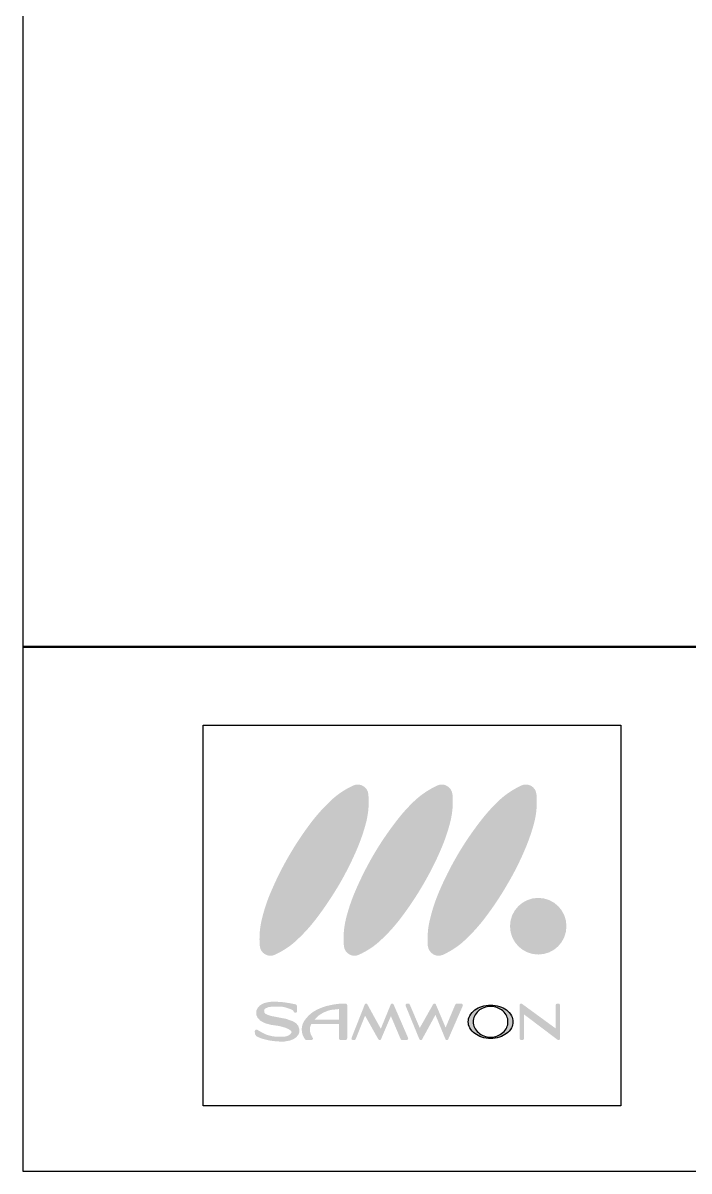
# Model space of a CAD drawing. Extents: x 295 to 2531, y 240 to 845.
# Drawn here: x 1201.55 to 1223.63, y 545.4 to 583.43 of the extents above; entities that cross this region are included whole.
import ezdxf

# ---------------------------------------------------------------- set-up
doc = ezdxf.new("R2010")
doc.units = 0
doc.header["$LTSCALE"] = 0.1
doc.layers.get('0').update_dxf_attribs({"linetype": 'CONTINUOUS'})
doc.layers.add('_______1', color=160, linetype='CONTINUOUS')
doc.layers.add('SHEET', color=7, linetype='CONTINUOUS')

msp = doc.modelspace()

# ---------------------------------------------------------------- hatches: boundary and pattern name
at = {"layer": '_______1'}
h = msp.add_hatch(color=7, dxfattribs=at)
edge = h.paths.add_edge_path()
edge.add_spline(control_points=[(1209.405, 552.856), (1209.377, 553.154), (1209.401, 553.452), (1209.47, 553.741), (1209.548, 554.059), (1209.647, 554.368), (1209.781, 554.669), (1209.955, 555.078), (1210.153, 555.476), (1210.379, 555.859), (1210.599, 556.24), (1210.844, 556.605), (1211.111, 556.957), (1211.312, 557.218), (1211.532, 557.462), (1211.771, 557.686), (1211.987, 557.887), (1212.235, 558.051), (1212.507, 558.177), (1212.611, 558.224), (1212.73, 558.217), (1212.828, 558.158), (1212.928, 558.1), (1212.994, 557.999), (1213.002, 557.887), (1213.031, 557.587), (1213.008, 557.294), (1212.94, 556.998), (1212.861, 556.687), (1212.757, 556.375), (1212.628, 556.074), (1212.454, 555.664), (1212.253, 555.269), (1212.032, 554.889), (1211.804, 554.507), (1211.561, 554.14), (1211.292, 553.786), (1211.096, 553.526), (1210.877, 553.283), (1210.637, 553.061), (1210.421, 552.852), (1210.172, 552.694), (1209.899, 552.567), (1209.796, 552.517), (1209.677, 552.525), (1209.576, 552.585), (1209.479, 552.643), (1209.413, 552.743), (1209.405, 552.856)], knot_values=[0, 0, 0, 0, 1, 1, 1, 2, 2, 2, 3, 3, 3, 4, 4, 4, 5, 5, 5, 6, 6, 6, 7, 7, 7, 8, 8, 8, 9, 9, 9, 10, 10, 10, 11, 11, 11, 12, 12, 12, 13, 13, 13, 14, 14, 14, 15, 15, 15, 16, 16, 16, 16], degree=3, periodic=0)
edge = h.paths.add_edge_path()
edge.add_spline(control_points=[(1214.974, 552.856), (1214.952, 553.154), (1214.972, 553.452), (1215.045, 553.741), (1215.121, 554.059), (1215.221, 554.368), (1215.352, 554.669), (1215.526, 555.078), (1215.728, 555.476), (1215.95, 555.859), (1216.172, 556.24), (1216.42, 556.605), (1216.69, 556.957), (1216.886, 557.218), (1217.105, 557.462), (1217.341, 557.686), (1217.561, 557.887), (1217.809, 558.051), (1218.082, 558.177), (1218.186, 558.224), (1218.307, 558.217), (1218.405, 558.158), (1218.503, 558.1), (1218.563, 557.999), (1218.575, 557.887), (1218.603, 557.587), (1218.583, 557.294), (1218.514, 556.998), (1218.435, 556.687), (1218.328, 556.375), (1218.201, 556.074), (1218.028, 555.664), (1217.829, 555.269), (1217.603, 554.889), (1217.383, 554.507), (1217.136, 554.14), (1216.867, 553.786), (1216.669, 553.526), (1216.45, 553.283), (1216.212, 553.061), (1215.997, 552.852), (1215.745, 552.694), (1215.475, 552.567), (1215.367, 552.517), (1215.249, 552.525), (1215.152, 552.585), (1215.054, 552.643), (1214.992, 552.743), (1214.974, 552.856)], knot_values=[0, 0, 0, 0, 1, 1, 1, 2, 2, 2, 3, 3, 3, 4, 4, 4, 5, 5, 5, 6, 6, 6, 7, 7, 7, 8, 8, 8, 9, 9, 9, 10, 10, 10, 11, 11, 11, 12, 12, 12, 13, 13, 13, 14, 14, 14, 15, 15, 15, 16, 16, 16, 16], degree=3, periodic=0)
edge = h.paths.add_edge_path()
edge.add_spline(control_points=[(1212.192, 552.856), (1212.165, 553.154), (1212.186, 553.452), (1212.256, 553.741), (1212.333, 554.059), (1212.438, 554.368), (1212.566, 554.669), (1212.742, 555.078), (1212.94, 555.476), (1213.163, 555.859), (1213.386, 556.24), (1213.631, 556.605), (1213.902, 556.957), (1214.097, 557.218), (1214.315, 557.462), (1214.553, 557.686), (1214.774, 557.887), (1215.023, 558.051), (1215.293, 558.177), (1215.398, 558.224), (1215.52, 558.217), (1215.614, 558.158), (1215.713, 558.1), (1215.778, 557.999), (1215.791, 557.887), (1215.819, 557.587), (1215.795, 557.294), (1215.726, 556.998), (1215.648, 556.687), (1215.545, 556.375), (1215.414, 556.074), (1215.242, 555.664), (1215.038, 555.269), (1214.816, 554.889), (1214.595, 554.507), (1214.347, 554.14), (1214.08, 553.786), (1213.881, 553.526), (1213.665, 553.283), (1213.424, 553.061), (1213.209, 552.852), (1212.961, 552.694), (1212.687, 552.567), (1212.583, 552.517), (1212.464, 552.525), (1212.365, 552.585), (1212.265, 552.643), (1212.201, 552.743), (1212.192, 552.856)], knot_values=[0, 0, 0, 0, 1, 1, 1, 2, 2, 2, 3, 3, 3, 4, 4, 4, 5, 5, 5, 6, 6, 6, 7, 7, 7, 8, 8, 8, 9, 9, 9, 10, 10, 10, 11, 11, 11, 12, 12, 12, 13, 13, 13, 14, 14, 14, 15, 15, 15, 16, 16, 16, 16], degree=3, periodic=0)
edge = h.paths.add_edge_path()
edge.add_spline(control_points=[(1218.634, 552.576), (1218.119, 552.576), (1217.698, 552.995), (1217.698, 553.517), (1217.698, 554.029), (1218.119, 554.452), (1218.634, 554.452), (1219.155, 554.452), (1219.569, 554.029), (1219.569, 553.517), (1219.569, 552.995), (1219.155, 552.576), (1218.634, 552.576)], knot_values=[0, 0, 0, 0, 1, 1, 1, 2, 2, 2, 3, 3, 3, 4, 4, 4, 4], degree=3, periodic=0)
h = msp.add_hatch(color=7, dxfattribs=at)
edge = h.paths.add_edge_path(flags=16)
edge.add_spline(control_points=[(1213.792, 550.953), (1213.768, 550.953), (1213.75, 550.938), (1213.743, 550.918), (1213.743, 550.918), (1213.481, 550.276), (1213.416, 550.119), (1213.328, 550.267), (1212.971, 550.923), (1212.971, 550.923), (1212.963, 550.941), (1212.943, 550.953), (1212.923, 550.953), (1212.902, 550.953), (1212.885, 550.936), (1212.882, 550.918), (1212.882, 550.918), (1212.446, 549.815), (1212.446, 549.815), (1212.44, 549.799), (1212.442, 549.782), (1212.45, 549.763), (1212.461, 549.751), (1212.476, 549.742), (1212.492, 549.742), (1212.492, 549.742), (1212.535, 549.742), (1212.535, 549.742), (1212.557, 549.742), (1212.576, 549.752), (1212.583, 549.776), (1212.583, 549.776), (1212.83, 550.393), (1212.894, 550.55), (1212.978, 550.4), (1213.333, 549.769), (1213.333, 549.769), (1213.342, 549.751), (1213.364, 549.74), (1213.381, 549.742), (1213.402, 549.742), (1213.417, 549.752), (1213.424, 549.776), (1213.424, 549.776), (1213.676, 550.368), (1213.75, 550.534), (1213.822, 550.368), (1214.072, 549.776), (1214.072, 549.776), (1214.08, 549.752), (1214.098, 549.742), (1214.121, 549.742), (1214.121, 549.742), (1214.272, 549.742), (1214.272, 549.742), (1214.29, 549.742), (1214.303, 549.751), (1214.315, 549.766), (1214.324, 549.782), (1214.328, 549.801), (1214.32, 549.815), (1214.32, 549.815), (1213.838, 550.923), (1213.838, 550.923), (1213.83, 550.938), (1213.814, 550.953), (1213.792, 550.953)], knot_values=[0, 0, 0, 0, 1, 1, 1, 2, 2, 2, 3, 3, 3, 4, 4, 4, 5, 5, 5, 6, 6, 6, 7, 7, 7, 8, 8, 8, 9, 9, 9, 10, 10, 10, 11, 11, 11, 12, 12, 12, 13, 13, 13, 14, 14, 14, 15, 15, 15, 16, 16, 16, 17, 17, 17, 18, 18, 18, 19, 19, 19, 20, 20, 20, 21, 21, 21, 22, 22, 22, 22], degree=3, periodic=0)
edge = h.paths.add_edge_path()
edge.add_spline(control_points=[(1212.027, 550.421), (1212.027, 550.421), (1211.225, 550.421), (1211.225, 550.421), (1211.282, 550.483), (1211.335, 550.55), (1211.401, 550.586), (1211.511, 550.659), (1211.637, 550.711), (1211.763, 550.742), (1211.763, 550.742), (1211.939, 550.759), (1212.027, 550.77), (1212.027, 550.77), (1212.027, 550.421), (1212.027, 550.421)], knot_values=[0, 0, 0, 0, 1, 1, 1, 2, 2, 2, 3, 3, 3, 4, 4, 4, 5, 5, 5, 5], degree=3, periodic=0)
edge = h.paths.add_edge_path(flags=16)
edge.add_spline(control_points=[(1211.67, 550.882), (1211.52, 550.85), (1211.372, 550.789), (1211.23, 550.711), (1211.101, 550.637), (1210.984, 550.528), (1210.891, 550.395), (1210.829, 550.314), (1210.794, 550.209), (1210.794, 550.094), (1210.794, 549.984), (1210.827, 549.874), (1210.891, 549.79), (1210.891, 549.79), (1210.907, 549.763), (1210.907, 549.763), (1210.918, 549.751), (1210.934, 549.742), (1210.949, 549.742), (1210.949, 549.742), (1211.117, 549.742), (1211.117, 549.742), (1211.138, 549.742), (1211.149, 549.752), (1211.16, 549.776), (1211.163, 549.782), (1211.165, 549.79), (1211.165, 549.79), (1211.165, 549.809), (1211.16, 549.825), (1211.151, 549.827), (1211.151, 549.827), (1211.138, 549.855), (1211.138, 549.855), (1211.087, 549.925), (1211.064, 550.006), (1211.064, 550.094), (1211.064, 550.159), (1211.084, 550.22), (1211.11, 550.273), (1211.11, 550.273), (1212.027, 550.273), (1212.027, 550.273), (1212.027, 550.036), (1212.027, 549.797), (1212.027, 549.797), (1212.027, 549.766), (1212.054, 549.742), (1212.08, 549.742), (1212.08, 549.742), (1212.246, 549.742), (1212.246, 549.742), (1212.275, 549.742), (1212.301, 549.766), (1212.301, 549.797), (1212.301, 549.797), (1212.301, 550.899), (1212.301, 550.899), (1212.301, 550.93), (1212.275, 550.953), (1212.246, 550.953), (1212.05, 550.953), (1211.856, 550.93), (1211.67, 550.882)], knot_values=[0, 0, 0, 0, 1, 1, 1, 2, 2, 2, 3, 3, 3, 4, 4, 4, 5, 5, 5, 6, 6, 6, 7, 7, 7, 8, 8, 8, 9, 9, 9, 10, 10, 10, 11, 11, 11, 12, 12, 12, 13, 13, 13, 14, 14, 14, 15, 15, 15, 16, 16, 16, 17, 17, 17, 18, 18, 18, 19, 19, 19, 20, 20, 20, 21, 21, 21, 21], degree=3, periodic=0)
edge = h.paths.add_edge_path(flags=16)
edge.add_spline(control_points=[(1216.128, 550.927), (1216.117, 550.941), (1216.102, 550.953), (1216.083, 550.953), (1216.083, 550.953), (1215.933, 550.953), (1215.933, 550.953), (1215.914, 550.953), (1215.895, 550.938), (1215.884, 550.918), (1215.884, 550.918), (1215.634, 550.329), (1215.564, 550.155), (1215.491, 550.329), (1215.242, 550.918), (1215.242, 550.918), (1215.231, 550.938), (1215.218, 550.953), (1215.195, 550.953), (1215.173, 550.953), (1215.155, 550.941), (1215.147, 550.923), (1215.147, 550.923), (1214.79, 550.29), (1214.706, 550.143), (1214.642, 550.297), (1214.376, 550.918), (1214.376, 550.918), (1214.369, 550.938), (1214.348, 550.953), (1214.33, 550.953), (1214.33, 550.953), (1214.288, 550.953), (1214.288, 550.953), (1214.272, 550.953), (1214.254, 550.941), (1214.245, 550.93), (1214.236, 550.914), (1214.233, 550.895), (1214.238, 550.879), (1214.238, 550.879), (1214.691, 549.776), (1214.691, 549.776), (1214.7, 549.752), (1214.718, 549.742), (1214.735, 549.742), (1214.757, 549.74), (1214.774, 549.751), (1214.785, 549.769), (1214.785, 549.769), (1215.145, 550.424), (1215.226, 550.58), (1215.292, 550.419), (1215.557, 549.776), (1215.557, 549.776), (1215.564, 549.752), (1215.583, 549.742), (1215.602, 549.742), (1215.627, 549.742), (1215.645, 549.752), (1215.652, 549.776), (1215.652, 549.776), (1216.133, 550.878), (1216.133, 550.878), (1216.138, 550.895), (1216.136, 550.912), (1216.128, 550.927)], knot_values=[0, 0, 0, 0, 1, 1, 1, 2, 2, 2, 3, 3, 3, 4, 4, 4, 5, 5, 5, 6, 6, 6, 7, 7, 7, 8, 8, 8, 9, 9, 9, 10, 10, 10, 11, 11, 11, 12, 12, 12, 13, 13, 13, 14, 14, 14, 15, 15, 15, 16, 16, 16, 17, 17, 17, 18, 18, 18, 19, 19, 19, 20, 20, 20, 21, 21, 21, 22, 22, 22, 22], degree=3, periodic=0)
edge = h.paths.add_edge_path(flags=16)
edge.add_spline(control_points=[(1210.61, 550.298), (1210.61, 550.298), (1210.491, 550.371), (1210.491, 550.371), (1210.491, 550.371), (1210.265, 550.447), (1210.265, 550.447), (1210.265, 550.447), (1209.977, 550.503), (1209.977, 550.503), (1209.977, 550.503), (1209.766, 550.543), (1209.766, 550.543), (1209.766, 550.543), (1209.663, 550.581), (1209.663, 550.581), (1209.663, 550.581), (1209.584, 550.619), (1209.584, 550.619), (1209.584, 550.619), (1209.553, 550.662), (1209.553, 550.662), (1209.553, 550.662), (1209.548, 550.709), (1209.548, 550.709), (1209.548, 550.709), (1209.553, 550.751), (1209.553, 550.751), (1209.553, 550.751), (1209.576, 550.784), (1209.576, 550.784), (1209.576, 550.784), (1209.609, 550.797), (1209.609, 550.797), (1209.609, 550.797), (1209.698, 550.835), (1209.698, 550.835), (1209.698, 550.835), (1209.796, 550.848), (1209.796, 550.848), (1209.796, 550.848), (1209.892, 550.85), (1209.892, 550.85), (1209.892, 550.85), (1210.046, 550.85), (1210.046, 550.85), (1210.046, 550.85), (1210.172, 550.843), (1210.172, 550.843), (1210.172, 550.843), (1210.26, 550.823), (1210.26, 550.823), (1210.26, 550.823), (1210.33, 550.797), (1210.33, 550.797), (1210.33, 550.797), (1210.401, 550.776), (1210.401, 550.776), (1210.401, 550.776), (1210.467, 550.748), (1210.467, 550.748), (1210.467, 550.748), (1210.498, 550.729), (1210.498, 550.729), (1210.498, 550.729), (1210.546, 550.662), (1210.546, 550.662), (1210.556, 550.652), (1210.57, 550.645), (1210.589, 550.645), (1210.589, 550.645), (1210.589, 550.645), (1210.589, 550.645), (1210.599, 550.645), (1210.61, 550.65), (1210.62, 550.656), (1210.632, 550.664), (1210.637, 550.68), (1210.637, 550.696), (1210.637, 550.696), (1210.637, 550.872), (1210.637, 550.872), (1210.636, 550.895), (1210.62, 550.916), (1210.596, 550.923), (1210.596, 550.923), (1210.417, 550.962), (1210.417, 550.962), (1210.417, 550.962), (1210.177, 550.997), (1210.177, 550.997), (1210.177, 550.997), (1209.915, 551.016), (1209.915, 551.016), (1209.915, 551.016), (1209.734, 551.008), (1209.734, 551.008), (1209.734, 551.008), (1209.563, 550.972), (1209.563, 550.972), (1209.563, 550.972), (1209.479, 550.936), (1209.479, 550.936), (1209.479, 550.936), (1209.394, 550.879), (1209.394, 550.879), (1209.394, 550.879), (1209.324, 550.794), (1209.324, 550.794), (1209.324, 550.794), (1209.294, 550.723), (1209.294, 550.723), (1209.294, 550.723), (1209.284, 550.645), (1209.284, 550.645), (1209.284, 550.645), (1209.291, 550.567), (1209.291, 550.567), (1209.291, 550.567), (1209.334, 550.476), (1209.334, 550.476), (1209.334, 550.476), (1209.424, 550.382), (1209.424, 550.382), (1209.424, 550.382), (1209.587, 550.298), (1209.587, 550.298), (1209.587, 550.298), (1209.768, 550.249), (1209.768, 550.249), (1209.768, 550.249), (1210.039, 550.209), (1210.039, 550.209), (1210.039, 550.209), (1210.231, 550.159), (1210.231, 550.159), (1210.231, 550.159), (1210.355, 550.107), (1210.355, 550.107), (1210.355, 550.107), (1210.441, 550.049), (1210.441, 550.049), (1210.441, 550.049), (1210.456, 549.995), (1210.456, 549.995), (1210.456, 549.995), (1210.406, 549.926), (1210.406, 549.926), (1210.406, 549.926), (1210.317, 549.878), (1210.317, 549.878), (1210.317, 549.878), (1210.238, 549.857), (1210.238, 549.857), (1210.238, 549.857), (1210.118, 549.85), (1210.118, 549.85), (1210.118, 549.85), (1210.01, 549.852), (1210.01, 549.852), (1210.01, 549.852), (1209.908, 549.857), (1209.908, 549.857), (1209.908, 549.857), (1209.814, 549.871), (1209.814, 549.871), (1209.814, 549.871), (1209.622, 549.92), (1209.622, 549.92), (1209.622, 549.92), (1209.479, 549.992), (1209.479, 549.992), (1209.479, 549.992), (1209.318, 550.083), (1209.318, 550.083), (1209.303, 550.091), (1209.284, 550.091), (1209.269, 550.083), (1209.251, 550.078), (1209.239, 550.059), (1209.239, 550.042), (1209.239, 550.042), (1209.237, 550.006), (1209.237, 550.006), (1209.237, 550.006), (1209.251, 549.929), (1209.251, 549.929), (1209.251, 549.929), (1209.291, 549.871), (1209.291, 549.871), (1209.291, 549.871), (1209.422, 549.809), (1209.422, 549.809), (1209.422, 549.809), (1209.55, 549.769), (1209.55, 549.769), (1209.55, 549.769), (1209.722, 549.73), (1209.722, 549.73), (1209.722, 549.73), (1209.931, 549.701), (1209.931, 549.701), (1209.931, 549.701), (1210.046, 549.695), (1210.046, 549.695), (1210.046, 549.695), (1210.227, 549.695), (1210.227, 549.695), (1210.227, 549.695), (1210.418, 549.731), (1210.418, 549.731), (1210.418, 549.731), (1210.525, 549.776), (1210.525, 549.776), (1210.525, 549.776), (1210.616, 549.84), (1210.616, 549.84), (1210.616, 549.84), (1210.682, 549.92), (1210.682, 549.92), (1210.682, 549.92), (1210.717, 550.006), (1210.717, 550.006), (1210.717, 550.006), (1210.718, 550.094), (1210.718, 550.094), (1210.718, 550.094), (1210.678, 550.214), (1210.678, 550.214), (1210.678, 550.214), (1210.61, 550.298), (1210.61, 550.298)], knot_values=[0, 0, 0, 0, 1, 1, 1, 2, 2, 2, 3, 3, 3, 4, 4, 4, 5, 5, 5, 6, 6, 6, 7, 7, 7, 8, 8, 8, 9, 9, 9, 10, 10, 10, 11, 11, 11, 12, 12, 12, 13, 13, 13, 14, 14, 14, 15, 15, 15, 16, 16, 16, 17, 17, 17, 18, 18, 18, 19, 19, 19, 20, 20, 20, 21, 21, 21, 22, 22, 22, 23, 23, 23, 24, 24, 24, 25, 25, 25, 26, 26, 26, 27, 27, 27, 28, 28, 28, 29, 29, 29, 30, 30, 30, 31, 31, 31, 32, 32, 32, 33, 33, 33, 34, 34, 34, 35, 35, 35, 36, 36, 36, 37, 37, 37, 38, 38, 38, 39, 39, 39, 40, 40, 40, 41, 41, 41, 42, 42, 42, 43, 43, 43, 44, 44, 44, 45, 45, 45, 46, 46, 46, 47, 47, 47, 48, 48, 48, 49, 49, 49, 50, 50, 50, 51, 51, 51, 52, 52, 52, 53, 53, 53, 54, 54, 54, 55, 55, 55, 56, 56, 56, 57, 57, 57, 58, 58, 58, 59, 59, 59, 60, 60, 60, 61, 61, 61, 62, 62, 62, 63, 63, 63, 64, 64, 64, 65, 65, 65, 66, 66, 66, 67, 67, 67, 68, 68, 68, 69, 69, 69, 70, 70, 70, 71, 71, 71, 72, 72, 72, 73, 73, 73, 74, 74, 74, 75, 75, 75, 76, 76, 76, 77, 77, 77, 77], degree=3, periodic=0)
h = msp.add_hatch(color=7, dxfattribs=at)
edge = h.paths.add_edge_path()
edge.add_spline(control_points=[(1217.59, 550.159), (1217.561, 550.094), (1217.516, 550.036), (1217.462, 549.992), (1217.407, 549.94), (1217.348, 549.908), (1217.281, 549.881), (1217.209, 549.855), (1217.133, 549.84), (1217.055, 549.84), (1216.979, 549.84), (1216.904, 549.855), (1216.83, 549.881), (1216.762, 549.908), (1216.702, 549.94), (1216.65, 549.992), (1216.595, 550.036), (1216.548, 550.094), (1216.52, 550.159), (1216.491, 550.22), (1216.478, 550.283), (1216.478, 550.345), (1216.478, 550.414), (1216.491, 550.476), (1216.52, 550.534), (1216.548, 550.6), (1216.595, 550.659), (1216.65, 550.709), (1216.702, 550.751), (1216.762, 550.788), (1216.83, 550.814), (1216.904, 550.843), (1216.979, 550.853), (1217.055, 550.853), (1217.133, 550.853), (1217.209, 550.843), (1217.281, 550.814), (1217.348, 550.788), (1217.407, 550.751), (1217.462, 550.709), (1217.516, 550.659), (1217.561, 550.6), (1217.59, 550.534), (1217.619, 550.476), (1217.631, 550.414), (1217.631, 550.345), (1217.631, 550.283), (1217.619, 550.22), (1217.59, 550.159)], knot_values=[0, 0, 0, 0, 1, 1, 1, 2, 2, 2, 3, 3, 3, 4, 4, 4, 5, 5, 5, 6, 6, 6, 7, 7, 7, 8, 8, 8, 9, 9, 9, 10, 10, 10, 11, 11, 11, 12, 12, 12, 13, 13, 13, 14, 14, 14, 15, 15, 15, 16, 16, 16, 16], degree=3, periodic=0)
edge = h.paths.add_edge_path(flags=16)
edge.add_spline(control_points=[(1217.746, 550.545), (1217.701, 550.619), (1217.646, 550.69), (1217.579, 550.74), (1217.51, 550.789), (1217.432, 550.833), (1217.35, 550.853), (1217.252, 550.882), (1217.155, 550.899), (1217.055, 550.899), (1216.957, 550.899), (1216.855, 550.882), (1216.76, 550.853), (1216.677, 550.833), (1216.6, 550.789), (1216.534, 550.74), (1216.462, 550.69), (1216.407, 550.619), (1216.366, 550.545), (1216.329, 550.487), (1216.314, 550.418), (1216.314, 550.345), (1216.314, 550.276), (1216.329, 550.209), (1216.366, 550.149), (1216.407, 550.071), (1216.462, 550.006), (1216.534, 549.957), (1216.6, 549.908), (1216.677, 549.866), (1216.76, 549.84), (1216.855, 549.812), (1216.957, 549.797), (1217.055, 549.797), (1217.155, 549.797), (1217.252, 549.812), (1217.35, 549.84), (1217.432, 549.866), (1217.51, 549.908), (1217.579, 549.957), (1217.646, 550.006), (1217.701, 550.071), (1217.746, 550.149), (1217.78, 550.209), (1217.797, 550.276), (1217.797, 550.345), (1217.797, 550.418), (1217.78, 550.487), (1217.746, 550.545)], knot_values=[0, 0, 0, 0, 1, 1, 1, 2, 2, 2, 3, 3, 3, 4, 4, 4, 5, 5, 5, 6, 6, 6, 7, 7, 7, 8, 8, 8, 9, 9, 9, 10, 10, 10, 11, 11, 11, 12, 12, 12, 13, 13, 13, 14, 14, 14, 15, 15, 15, 16, 16, 16, 16], degree=3, periodic=0)
h = msp.add_hatch(color=7, dxfattribs=at)
edge = h.paths.add_edge_path()
edge.add_spline(control_points=[(1219.303, 550.953), (1219.303, 550.953), (1219.265, 550.953), (1219.265, 550.953), (1219.234, 550.953), (1219.212, 550.93), (1219.212, 550.899), (1219.212, 550.899), (1219.212, 550.288), (1219.212, 550.128), (1219.067, 550.233), (1218.098, 550.941), (1218.098, 550.941), (1218.09, 550.949), (1218.08, 550.953), (1218.065, 550.953), (1218.052, 550.953), (1218.038, 550.941), (1218.028, 550.931), (1218.022, 550.923), (1218.019, 550.912), (1218.019, 550.899), (1218.019, 550.899), (1218.019, 549.797), (1218.019, 549.797), (1218.019, 549.766), (1218.04, 549.742), (1218.065, 549.742), (1218.065, 549.742), (1218.11, 549.742), (1218.11, 549.742), (1218.141, 549.742), (1218.164, 549.766), (1218.164, 549.797), (1218.164, 549.797), (1218.164, 550.424), (1218.164, 550.591), (1218.309, 550.483), (1219.276, 549.751), (1219.276, 549.751), (1219.291, 549.74), (1219.31, 549.737), (1219.329, 549.749), (1219.347, 549.752), (1219.357, 549.776), (1219.357, 549.797), (1219.357, 549.797), (1219.357, 550.899), (1219.357, 550.899), (1219.357, 550.93), (1219.334, 550.953), (1219.303, 550.953)], knot_values=[0, 0, 0, 0, 1, 1, 1, 2, 2, 2, 3, 3, 3, 4, 4, 4, 5, 5, 5, 6, 6, 6, 7, 7, 7, 8, 8, 8, 9, 9, 9, 10, 10, 10, 11, 11, 11, 12, 12, 12, 13, 13, 13, 14, 14, 14, 15, 15, 15, 16, 16, 16, 17, 17, 17, 17], degree=3, periodic=0)

# ---------------------------------------------------------------- linework, layer by layer
at = {"color": 0, "lineweight": 50}
msp.add_line((1201.552, 562.763), (1624.777, 562.763), dxfattribs=at)
at = {"layer": '_______1', "color": 7}
msp.add_lwpolyline([(1207.527, 560.178), (1221.372, 560.178), (1221.372, 547.568), (1207.527, 547.568), (1207.527, 560.178)], dxfattribs=at)
for points in [[(1217.746, 550.545), (1217.701, 550.619), (1217.646, 550.69), (1217.579, 550.74), (1217.51, 550.789), (1217.432, 550.833), (1217.35, 550.853), (1217.252, 550.882), (1217.155, 550.899), (1217.055, 550.899), (1216.957, 550.899), (1216.855, 550.882), (1216.76, 550.853), (1216.677, 550.833), (1216.6, 550.789), (1216.534, 550.74), (1216.462, 550.69), (1216.407, 550.619), (1216.366, 550.545), (1216.329, 550.487), (1216.314, 550.418), (1216.314, 550.345), (1216.314, 550.276), (1216.329, 550.209), (1216.366, 550.149), (1216.407, 550.071), (1216.462, 550.006), (1216.534, 549.957), (1216.6, 549.908), (1216.677, 549.866), (1216.76, 549.84), (1216.855, 549.812), (1216.957, 549.797), (1217.055, 549.797), (1217.155, 549.797), (1217.252, 549.812), (1217.35, 549.84), (1217.432, 549.866), (1217.51, 549.908), (1217.579, 549.957), (1217.646, 550.006), (1217.701, 550.071), (1217.746, 550.149), (1217.78, 550.209), (1217.797, 550.276), (1217.797, 550.345), (1217.797, 550.418), (1217.78, 550.487), (1217.746, 550.545)], [(1217.59, 550.159), (1217.561, 550.094), (1217.516, 550.036), (1217.462, 549.992), (1217.407, 549.94), (1217.348, 549.908), (1217.281, 549.881), (1217.209, 549.855), (1217.133, 549.84), (1217.055, 549.84), (1216.979, 549.84), (1216.904, 549.855), (1216.83, 549.881), (1216.762, 549.908), (1216.702, 549.94), (1216.65, 549.992), (1216.595, 550.036), (1216.548, 550.094), (1216.52, 550.159), (1216.491, 550.22), (1216.478, 550.283), (1216.478, 550.345), (1216.478, 550.414), (1216.491, 550.476), (1216.52, 550.534), (1216.548, 550.6), (1216.595, 550.659), (1216.65, 550.709), (1216.702, 550.751), (1216.762, 550.788), (1216.83, 550.814), (1216.904, 550.843), (1216.979, 550.853), (1217.055, 550.853), (1217.133, 550.853), (1217.209, 550.843), (1217.281, 550.814), (1217.348, 550.788), (1217.407, 550.751), (1217.462, 550.709), (1217.516, 550.659), (1217.561, 550.6), (1217.59, 550.534), (1217.619, 550.476), (1217.631, 550.414), (1217.631, 550.345), (1217.631, 550.283), (1217.619, 550.22), (1217.59, 550.159)]]:
    msp.add_open_spline(points, degree=3, knots=[0, 0, 0, 0, 1, 1, 1, 2, 2, 2, 3, 3, 3, 4, 4, 4, 5, 5, 5, 6, 6, 6, 7, 7, 7, 8, 8, 8, 9, 9, 9, 10, 10, 10, 11, 11, 11, 12, 12, 12, 13, 13, 13, 14, 14, 14, 15, 15, 15, 16, 16, 16, 16], dxfattribs=at)
at = {"layer": 'SHEET'}
for p, q in [((1201.552, 770.379), (1201.552, 545.405)), ((1201.552, 545.405), (1624.777, 545.405))]:
    msp.add_line(p, q, dxfattribs=at)

doc.saveas('drawing.dxf')
